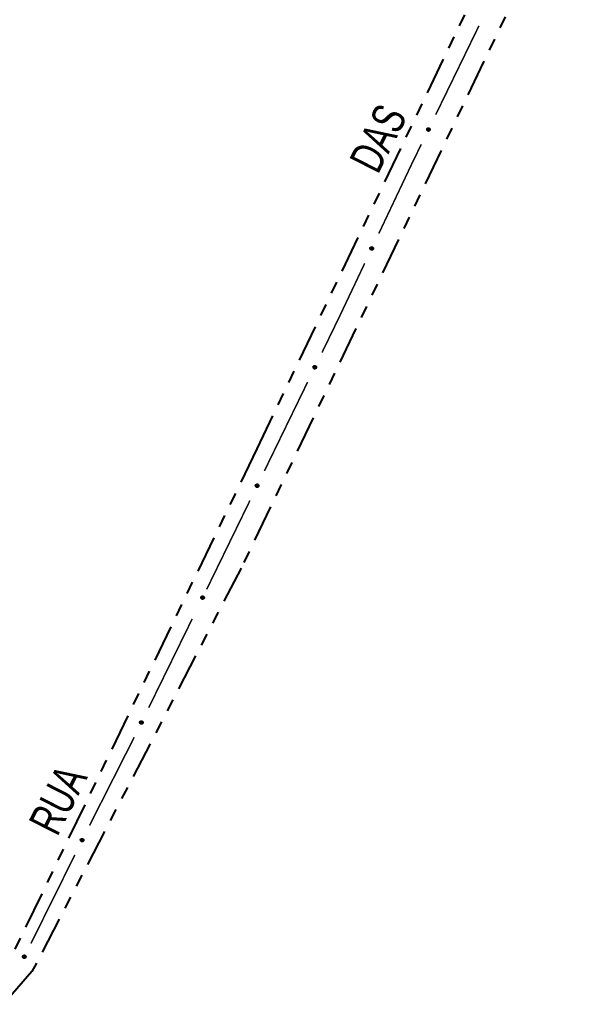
# Model space of a CAD drawing. Extents: x 203665 to 205970, y 4870865 to 4873745.
# Drawn here: x 204507.3 to 204574, y 4872202.1 to 4872321.7 of the extents above; entities that cross this region are included whole.
import ezdxf

# ---------------------------------------------------------------- set-up
doc = ezdxf.new("R2010")
doc.units = 0
doc.header["$LTSCALE"] = 1.5
doc.header["$MEASUREMENT"] = 0
doc.linetypes.add('TRACO_25', pattern=[8, 3, -1, 1, -1, 1, -1])
for name, color, linetype in [('SV-EIXO-RUA-N-PAV', 6, 'CONTINUOUS'), ('SV-RUA-NAO-PAV', 7, 'CONTINUOUS'), ('SV-TXT-RUA-N-PAV', 7, 'CONTINUOUS')]:
    doc.layers.add(name, color=color, linetype=linetype)
doc.styles.add('ARIAL', font='ARIAL.SHX')

msp = doc.modelspace()

# ---------------------------------------------------------------- linework, layer by layer
at = {"layer": 'SV-EIXO-RUA-N-PAV', "const_width": 0.18}
for points in [[(204557.760146, 4872310.181308), (204563.004003, 4872320.974915)], [(204554.734951, 4872303.954449), (204556.012193, 4872306.583439)], [(204550.854608, 4872295.748478), (204554.701962, 4872303.884685)], [(204554.701962, 4872303.884685), (204554.734951, 4872303.954449)], [(204546.055891, 4872285.600372), (204549.144673, 4872292.132386)], [(204543.968322, 4872281.306428), (204545.717252, 4872284.903822)], [(204545.717252, 4872284.903822), (204546.055891, 4872285.600372)], [(204537.305692, 4872267.601994), (204542.219391, 4872277.709035)], [(204536.97229, 4872266.917004), (204537.305692, 4872267.601994)], [(204529.970056, 4872252.530597), (204535.221731, 4872263.320402)], [(204522.936495, 4872238.159482), (204528.213433, 4872248.936955)], [(204515.759313, 4872223.859861), (204520.72829, 4872233.67359)], [(204520.72829, 4872233.67359), (204521.08581, 4872234.379692)], [(204521.08581, 4872234.379692), (204521.177516, 4872234.566991)], [(204508.651195, 4872209.525507), (204513.977522, 4872220.278657)]]:
    msp.add_lwpolyline(points, dxfattribs=at)
at = {"layer": 'SV-EIXO-RUA-N-PAV'}
for points in [[(204556.724369, 4872308.301241), (204556.707721, 4872308.347229), (204556.702818, 4872308.390158), (204556.709033, 4872308.42714), (204556.723047, 4872308.458387), (204556.740984, 4872308.48874), (204556.76582, 4872308.515353), (204556.799928, 4872308.538783), (204556.845943, 4872308.555807), (204556.890249, 4872308.55794), (204556.926832, 4872308.553786), (204556.960257, 4872308.54105), (204556.989451, 4872308.52313), (204557.016241, 4872308.496418), (204557.039649, 4872308.461621), (204557.055647, 4872308.414937), (204557.060165, 4872308.372818), (204557.053214, 4872308.337205), (204557.040197, 4872308.303683), (204557.021513, 4872308.272915), (204556.996983, 4872308.246932), (204556.961905, 4872308.223428), (204556.915619, 4872308.208248), (204556.873662, 4872308.203262), (204556.837961, 4872308.209711), (204556.805247, 4872308.22327), (204556.774584, 4872308.24089), (204556.746794, 4872308.264742), (204556.724369, 4872308.301241)], [(204549.838704, 4872293.857599), (204549.821573, 4872293.903409), (204549.816217, 4872293.946284), (204549.822043, 4872293.983329), (204549.835726, 4872294.014722), (204549.853342, 4872294.045263), (204549.877897, 4872294.072136), (204549.911756, 4872294.095925), (204549.957589, 4872294.113432), (204550.00187, 4872294.116032), (204550.038495, 4872294.112264), (204550.072051, 4872294.09988), (204550.101433, 4872294.08227), (204550.128504, 4872294.055841), (204550.152276, 4872294.021293), (204550.168765, 4872293.97478), (204550.173728, 4872293.932711), (204550.167152, 4872293.897027), (204550.154489, 4872293.86337), (204550.136131, 4872293.832406), (204550.111876, 4872293.806166), (204550.077048, 4872293.782293), (204550.030924, 4872293.766627), (204549.989022, 4872293.761199), (204549.953255, 4872293.767271), (204549.9204, 4872293.780484), (204549.889553, 4872293.797781), (204549.861513, 4872293.821339), (204549.838704, 4872293.857599)], [(204542.932034, 4872279.426643), (204542.915399, 4872279.472636), (204542.910507, 4872279.515566), (204542.916733, 4872279.552546), (204542.930755, 4872279.58379), (204542.9487, 4872279.614138), (204542.973544, 4872279.640744), (204543.007658, 4872279.664165), (204543.053678, 4872279.681176), (204543.097985, 4872279.683297), (204543.134566, 4872279.679133), (204543.167987, 4872279.666388), (204543.197177, 4872279.648461), (204543.22396, 4872279.621741), (204543.247358, 4872279.586938), (204543.263343, 4872279.540249), (204543.26785, 4872279.498129), (204543.260889, 4872279.462518), (204543.247863, 4872279.429), (204543.229171, 4872279.398236), (204543.204634, 4872279.37226), (204543.16955, 4872279.348765), (204543.123259, 4872279.333599), (204543.0813, 4872279.328623), (204543.045601, 4872279.335082), (204543.012891, 4872279.34865), (204542.982233, 4872279.366279), (204542.954449, 4872279.390139), (204542.932034, 4872279.426643)], [(204535.935151, 4872265.037688), (204535.918537, 4872265.083688), (204535.913665, 4872265.126621), (204535.919907, 4872265.163598), (204535.933943, 4872265.194835), (204535.951902, 4872265.225175), (204535.976758, 4872265.25177), (204536.010883, 4872265.275176), (204536.05691, 4872265.292166), (204536.101218, 4872265.294267), (204536.137797, 4872265.290087), (204536.171213, 4872265.277326), (204536.200394, 4872265.259386), (204536.227165, 4872265.232654), (204536.250547, 4872265.19784), (204536.266511, 4872265.151144), (204536.271, 4872265.109022), (204536.264023, 4872265.073414), (204536.250981, 4872265.039902), (204536.232275, 4872265.009147), (204536.207726, 4872264.983182), (204536.172631, 4872264.959703), (204536.126334, 4872264.944557), (204536.084373, 4872264.939601), (204536.048677, 4872264.946076), (204536.015973, 4872264.959658), (204535.985323, 4872264.977301), (204535.95755, 4872265.001173), (204535.935151, 4872265.037688)], [(204529.318451, 4872251.443377), (204529.301837, 4872251.489377), (204529.296964, 4872251.532309), (204529.303206, 4872251.569286), (204529.317243, 4872251.600524), (204529.335202, 4872251.630864), (204529.360057, 4872251.657458), (204529.394182, 4872251.680864), (204529.44021, 4872251.697854), (204529.484518, 4872251.699955), (204529.521097, 4872251.695775), (204529.554512, 4872251.683014), (204529.583694, 4872251.665074), (204529.610465, 4872251.638342), (204529.633847, 4872251.603528), (204529.649811, 4872251.556832), (204529.654299, 4872251.51471), (204529.647322, 4872251.479103), (204529.634281, 4872251.44559), (204529.615575, 4872251.414835), (204529.591026, 4872251.38887), (204529.555931, 4872251.365391), (204529.509634, 4872251.350245), (204529.467673, 4872251.345289), (204529.431977, 4872251.351764), (204529.399273, 4872251.365347), (204529.368623, 4872251.38299), (204529.340849, 4872251.406862), (204529.318451, 4872251.443377)], [(204521.894957, 4872236.282601), (204521.878451, 4872236.32864), (204521.873679, 4872236.371583), (204521.880008, 4872236.408546), (204521.894117, 4872236.43975), (204521.912148, 4872236.470048), (204521.937065, 4872236.496584), (204521.971245, 4872236.51991), (204522.017312, 4872236.536793), (204522.061625, 4872236.53879), (204522.098194, 4872236.534524), (204522.13158, 4872236.521685), (204522.160719, 4872236.503676), (204522.187427, 4872236.476882), (204522.210728, 4872236.442013), (204522.226582, 4872236.39528), (204522.230972, 4872236.353147), (204522.223912, 4872236.317556), (204522.210792, 4872236.284075), (204522.192014, 4872236.253363), (204522.167404, 4872236.227456), (204522.132254, 4872236.204059), (204522.085921, 4872236.189022), (204522.043949, 4872236.184164), (204522.008268, 4872236.190723), (204521.975596, 4872236.204382), (204521.944988, 4872236.222096), (204521.91727, 4872236.246034), (204521.894957, 4872236.282601)], [(204514.702826, 4872221.990958), (204514.686531, 4872222.037072), (204514.681956, 4872222.080037), (204514.688454, 4872222.11697), (204514.702707, 4872222.148109), (204514.720876, 4872222.178324), (204514.745915, 4872222.204746), (204514.780201, 4872222.227915), (204514.826345, 4872222.244585), (204514.870667, 4872222.246379), (204514.907216, 4872222.241946), (204514.940542, 4872222.228954), (204514.969599, 4872222.210811), (204514.996184, 4872222.183895), (204515.019324, 4872222.14892), (204515.034964, 4872222.102114), (204515.039161, 4872222.059962), (204515.031937, 4872222.024403), (204515.018664, 4872221.990982), (204514.999745, 4872221.960358), (204514.975016, 4872221.934564), (204514.93976, 4872221.911328), (204514.893359, 4872221.896504), (204514.851364, 4872221.891838), (204514.815714, 4872221.898561), (204514.783105, 4872221.912369), (204514.752578, 4872221.930224), (204514.724971, 4872221.954289), (204514.702826, 4872221.990958)], [(204507.691384, 4872207.835783), (204507.675089, 4872207.881897), (204507.670514, 4872207.924862), (204507.677013, 4872207.961795), (204507.691265, 4872207.992934), (204507.709434, 4872208.023149), (204507.734473, 4872208.049571), (204507.768759, 4872208.07274), (204507.814903, 4872208.08941), (204507.859225, 4872208.091204), (204507.895775, 4872208.08677), (204507.929101, 4872208.073778), (204507.958157, 4872208.055636), (204507.984742, 4872208.02872), (204508.007882, 4872207.993744), (204508.023523, 4872207.946939), (204508.027719, 4872207.904787), (204508.020495, 4872207.869228), (204508.007222, 4872207.835807), (204507.988303, 4872207.805183), (204507.963575, 4872207.779388), (204507.928318, 4872207.756153), (204507.881917, 4872207.741329), (204507.839923, 4872207.736663), (204507.804272, 4872207.743386), (204507.771663, 4872207.757194), (204507.741136, 4872207.775049), (204507.713529, 4872207.799113), (204507.691384, 4872207.835783)]]:
    msp.add_lwpolyline(points, close=True, dxfattribs=at)
for points in [[(204556.702818, 4872308.390158), (204556.740984, 4872308.48874)], [(204556.70482, 4872308.371689), (204556.750421, 4872308.493653)], [(204556.707721, 4872308.347229), (204556.76582, 4872308.515353)], [(204556.716319, 4872308.32666), (204556.780021, 4872308.520232)], [(204556.724369, 4872308.301241), (204556.799928, 4872308.538783)], [(204556.737566, 4872308.282962), (204556.823088, 4872308.543303)], [(204556.746794, 4872308.264742), (204556.845943, 4872308.555807)], [(204556.762883, 4872308.257009), (204556.865697, 4872308.552943)], [(204556.774584, 4872308.24089), (204556.890249, 4872308.55794)], [(204556.790585, 4872308.235965), (204556.904763, 4872308.552168)], [(204556.805247, 4872308.22327), (204556.926832, 4872308.553786)], [(204556.823127, 4872308.218638), (204556.945126, 4872308.544694)], [(204556.837961, 4872308.209711), (204556.960257, 4872308.54105)], [(204556.85802, 4872308.209272), (204556.973986, 4872308.529156)], [(204556.873662, 4872308.203262), (204556.989451, 4872308.52313)], [(204556.89649, 4872308.207269), (204557.001723, 4872308.505062)], [(204556.915619, 4872308.208248), (204557.016241, 4872308.496418)], [(204556.939064, 4872308.21996), (204557.027075, 4872308.476058)], [(204556.961905, 4872308.223428), (204557.039649, 4872308.461621)], [(204556.979711, 4872308.241173), (204557.044675, 4872308.431098)], [(204556.996983, 4872308.246932), (204557.055647, 4872308.414937)], [(204557.010573, 4872308.264105), (204557.055542, 4872308.387893)], [(204557.021513, 4872308.272915), (204557.060165, 4872308.372818)], [(204549.816217, 4872293.946284), (204549.853342, 4872294.045263)], [(204549.818414, 4872293.927837), (204549.862727, 4872294.050275)], [(204549.821573, 4872293.903409), (204549.877897, 4872294.072136)], [(204549.830387, 4872293.882931), (204549.892046, 4872294.077164)], [(204549.838704, 4872293.857599), (204549.911756, 4872294.095925)], [(204549.852094, 4872293.83946), (204549.934866, 4872294.100688)], [(204549.861513, 4872293.821339), (204549.957589, 4872294.113432)], [(204549.877683, 4872293.813775), (204549.977372, 4872294.110776)], [(204549.889553, 4872293.797781), (204550.00187, 4872294.116032)], [(204549.905605, 4872293.793025), (204550.016444, 4872294.110413)], [(204549.9204, 4872293.780484), (204550.038495, 4872294.112264)], [(204549.938328, 4872293.776042), (204550.056884, 4872294.103365)], [(204549.953255, 4872293.767271), (204550.072051, 4872294.09988)], [(204549.973317, 4872293.767044), (204550.085906, 4872294.088132)], [(204549.989022, 4872293.761199), (204550.101433, 4872294.08227)], [(204550.011806, 4872293.765447), (204550.113895, 4872294.064331)], [(204550.030924, 4872293.766627), (204550.128504, 4872294.055841)], [(204550.054244, 4872293.778585), (204550.139551, 4872294.035596)], [(204550.077048, 4872293.782293), (204550.152276, 4872294.021293)], [(204550.094665, 4872293.800225), (204550.157624, 4872293.990825)], [(204550.111876, 4872293.806166), (204550.168765, 4872293.97478)], [(204550.125284, 4872293.823481), (204550.168946, 4872293.947736)], [(204550.136131, 4872293.832406), (204550.173728, 4872293.932711)], [(204542.910507, 4872279.515566), (204542.9487, 4872279.614138)], [(204542.912505, 4872279.497096), (204542.958139, 4872279.619048)], [(204542.915399, 4872279.472636), (204542.973544, 4872279.640744)], [(204542.923991, 4872279.452064), (204542.987746, 4872279.645619)], [(204542.932034, 4872279.426643), (204543.007658, 4872279.664165)], [(204542.945227, 4872279.408361), (204543.030819, 4872279.668679)], [(204542.954449, 4872279.390139), (204543.053678, 4872279.681176)], [(204542.970537, 4872279.382401), (204543.073431, 4872279.678307)], [(204542.982233, 4872279.366279), (204543.097985, 4872279.683297)], [(204542.998233, 4872279.36135), (204543.112497, 4872279.677521)], [(204543.012891, 4872279.34865), (204543.134566, 4872279.679133)], [(204543.03077, 4872279.344014), (204543.152858, 4872279.670037)], [(204543.045601, 4872279.335082), (204543.167987, 4872279.666388)], [(204543.06566, 4872279.334638), (204543.181714, 4872279.654491)], [(204543.0813, 4872279.328623), (204543.197177, 4872279.648461)], [(204543.104129, 4872279.332625), (204543.209444, 4872279.630389)], [(204543.123259, 4872279.333599), (204543.22396, 4872279.621741)], [(204543.146707, 4872279.345304), (204543.234788, 4872279.601378)], [(204543.16955, 4872279.348765), (204543.247358, 4872279.586938)], [(204543.18736, 4872279.366506), (204543.252376, 4872279.556413)], [(204543.204634, 4872279.37226), (204543.263343, 4872279.540249)], [(204543.218228, 4872279.389429), (204543.263231, 4872279.513205)], [(204543.229171, 4872279.398236), (204543.26785, 4872279.498129)], [(204535.913665, 4872265.126621), (204535.951902, 4872265.225175)], [(204535.915654, 4872265.10815), (204535.961343, 4872265.230081)], [(204535.918537, 4872265.083688), (204535.976758, 4872265.25177)], [(204535.92712, 4872265.063113), (204535.990962, 4872265.256639)], [(204535.935151, 4872265.037688), (204536.010883, 4872265.275176)], [(204535.948335, 4872265.0194), (204536.034045, 4872265.279679)], [(204535.95755, 4872265.001173), (204536.05691, 4872265.292166)], [(204535.973634, 4872264.993428), (204536.076662, 4872265.289288)], [(204535.985323, 4872264.977301), (204536.101218, 4872265.294267)], [(204536.00132, 4872264.972365), (204536.115727, 4872265.288484)], [(204536.015973, 4872264.959658), (204536.137797, 4872265.290087)], [(204536.03385, 4872264.955014), (204536.156085, 4872265.280982)], [(204536.048677, 4872264.946076), (204536.171213, 4872265.277326)], [(204536.068735, 4872264.945622), (204536.184934, 4872265.265423)], [(204536.084373, 4872264.939601), (204536.200394, 4872265.259386)], [(204536.107204, 4872264.943592), (204536.212653, 4872265.241308)], [(204536.126334, 4872264.944557), (204536.227165, 4872265.232654)], [(204536.149788, 4872264.956252), (204536.237984, 4872265.212285)], [(204536.172631, 4872264.959703), (204536.250547, 4872265.19784)], [(204536.190449, 4872264.977435), (204536.255552, 4872265.167313)], [(204536.207726, 4872264.983182), (204536.266511, 4872265.151144)], [(204536.221328, 4872265.000345), (204536.266388, 4872265.1241)], [(204536.232275, 4872265.009147), (204536.271, 4872265.109022)], [(204529.296964, 4872251.532309), (204529.335202, 4872251.630864)], [(204529.298954, 4872251.513839), (204529.344642, 4872251.63577)], [(204529.301837, 4872251.489377), (204529.360057, 4872251.657458)], [(204529.310419, 4872251.468801), (204529.374262, 4872251.662327)], [(204529.318451, 4872251.443377), (204529.394182, 4872251.680864)], [(204529.331635, 4872251.425088), (204529.417345, 4872251.685367)], [(204529.340849, 4872251.406862), (204529.44021, 4872251.697854)], [(204529.356933, 4872251.399117), (204529.459961, 4872251.694976)], [(204529.368623, 4872251.38299), (204529.484518, 4872251.699955)], [(204529.38462, 4872251.378053), (204529.499027, 4872251.694173)], [(204529.399273, 4872251.365347), (204529.521097, 4872251.695775)], [(204529.41715, 4872251.360703), (204529.539385, 4872251.68667)], [(204529.431977, 4872251.351764), (204529.554512, 4872251.683014)], [(204529.452035, 4872251.351311), (204529.568233, 4872251.671111)], [(204529.467673, 4872251.345289), (204529.583694, 4872251.665074)], [(204529.490504, 4872251.34928), (204529.595953, 4872251.646996)], [(204529.509634, 4872251.350245), (204529.610465, 4872251.638342)], [(204529.533087, 4872251.36194), (204529.621284, 4872251.617974)], [(204529.555931, 4872251.365391), (204529.633847, 4872251.603528)], [(204529.573749, 4872251.383124), (204529.638851, 4872251.573002)], [(204529.591026, 4872251.38887), (204529.649811, 4872251.556832)], [(204529.604628, 4872251.406033), (204529.649687, 4872251.529788)], [(204529.615575, 4872251.414835), (204529.654299, 4872251.51471)], [(204521.873679, 4872236.371583), (204521.912148, 4872236.470048)], [(204521.875625, 4872236.353108), (204521.9216, 4872236.474932)], [(204521.878451, 4872236.32864), (204521.937065, 4872236.496584)], [(204521.886985, 4872236.308044), (204521.951281, 4872236.50142)], [(204521.894957, 4872236.282601), (204521.971245, 4872236.51991)], [(204521.908099, 4872236.264282), (204521.994418, 4872236.524359)], [(204521.91727, 4872236.246034), (204522.017312, 4872236.536793)], [(204521.933336, 4872236.238251), (204522.037057, 4872236.533868)], [(204521.944988, 4872236.222096), (204522.061625, 4872236.53879)], [(204521.960973, 4872236.217122), (204522.07612, 4872236.532973)], [(204521.975596, 4872236.204382), (204522.098194, 4872236.534524)], [(204521.993462, 4872236.199696), (204522.11646, 4872236.525376)], [(204522.008268, 4872236.190723), (204522.13158, 4872236.521685)], [(204522.028326, 4872236.190222), (204522.145273, 4872236.509749)], [(204522.043949, 4872236.184164), (204522.160719, 4872236.503676)], [(204522.066789, 4872236.188102), (204522.172936, 4872236.48557)], [(204522.085921, 4872236.189022), (204522.187427, 4872236.476882)], [(204522.109402, 4872236.200662), (204522.198198, 4872236.456488)], [(204522.132254, 4872236.204059), (204522.210728, 4872236.442013)], [(204522.150114, 4872236.22175), (204522.215661, 4872236.411475)], [(204522.167404, 4872236.227456), (204522.226582, 4872236.39528)], [(204522.181046, 4872236.244587), (204522.226395, 4872236.368236)], [(204522.192014, 4872236.253363), (204522.230972, 4872236.353147)], [(204514.681956, 4872222.080037), (204514.720876, 4872222.178324)], [(204514.683817, 4872222.061553), (204514.73035, 4872222.183164)], [(204514.686531, 4872222.037072), (204514.745915, 4872222.204746)], [(204514.694971, 4872222.016437), (204514.760153, 4872222.209516)], [(204514.702826, 4872221.990958), (204514.780201, 4872222.227915)], [(204514.715883, 4872221.972578), (204514.803395, 4872222.232257)], [(204514.724971, 4872221.954289), (204514.826345, 4872222.244585)], [(204514.741001, 4872221.946432), (204514.846076, 4872222.24157)], [(204514.752578, 4872221.930224), (204514.870667, 4872222.246379)], [(204514.768541, 4872221.925177), (204514.885136, 4872222.240496)], [(204514.783105, 4872221.912369), (204514.907216, 4872222.241946)], [(204514.800949, 4872221.907602), (204514.92544, 4872222.232714)], [(204514.815714, 4872221.898561), (204514.940542, 4872222.228954)], [(204514.835769, 4872221.897968), (204514.954181, 4872222.216956)], [(204514.851364, 4872221.891838), (204514.969599, 4872222.210811)], [(204514.874222, 4872221.895671), (204514.981732, 4872222.192649)], [(204514.893359, 4872221.896504), (204514.996184, 4872222.183895)], [(204514.916893, 4872221.908036), (204515.006861, 4872222.163452)], [(204514.93976, 4872221.911328), (204515.019324, 4872222.14892)], [(204514.9577, 4872221.928937), (204515.024117, 4872222.118359)], [(204514.975016, 4872221.934564), (204515.034964, 4872222.102114)], [(204514.988737, 4872221.951632), (204515.034653, 4872222.075072)], [(204514.999745, 4872221.960358), (204515.039161, 4872222.059962)], [(204507.670514, 4872207.924862), (204507.709434, 4872208.023149)], [(204507.672375, 4872207.906378), (204507.718908, 4872208.027989)], [(204507.675089, 4872207.881897), (204507.734473, 4872208.049571)], [(204507.683529, 4872207.861262), (204507.748711, 4872208.054341)], [(204507.691384, 4872207.835783), (204507.768759, 4872208.07274)], [(204507.704441, 4872207.817403), (204507.791953, 4872208.077082)], [(204507.713529, 4872207.799113), (204507.814903, 4872208.08941)], [(204507.729559, 4872207.791257), (204507.834635, 4872208.086395)], [(204507.741136, 4872207.775049), (204507.859225, 4872208.091204)], [(204507.757099, 4872207.770002), (204507.873694, 4872208.085321)], [(204507.771663, 4872207.757194), (204507.895775, 4872208.08677)], [(204507.789507, 4872207.752426), (204507.913999, 4872208.077539)], [(204507.804272, 4872207.743386), (204507.929101, 4872208.073778)], [(204507.824327, 4872207.742793), (204507.942739, 4872208.06178)], [(204507.839923, 4872207.736663), (204507.958157, 4872208.055636)], [(204507.862781, 4872207.740496), (204507.970291, 4872208.037474)], [(204507.881917, 4872207.741329), (204507.984742, 4872208.02872)], [(204507.905451, 4872207.752861), (204507.99542, 4872208.008277)], [(204507.928318, 4872207.756153), (204508.007882, 4872207.993744)], [(204507.946258, 4872207.773762), (204508.012675, 4872207.963184)], [(204507.963575, 4872207.779388), (204508.023523, 4872207.946939)], [(204507.977296, 4872207.796457), (204508.023211, 4872207.919897)], [(204507.988303, 4872207.805183), (204508.027719, 4872207.904787)]]:
    msp.add_lwpolyline(points, dxfattribs=at)
at = {"layer": 'SV-RUA-NAO-PAV', "linetype": 'TRACO_25'}
msp.add_polyline3d([(204440.714437, 4872216.727119, 7.90329), (204442.654052, 4872222.036536, 7.893286), (204471.72067, 4872280.989714, 7.803244), (204500.816557, 4872346.272305, 8.03335), (204504.306267, 4872352.351578, 8.023346), (204508.306458, 4872354.801162, 8.023346), (204513.467129, 4872354.310962, 7.913295), (204557.185009, 4872347.469638, 7.913295), (204567.284508, 4872345.889187, 7.453083), (204569.535083, 4872343.239325, 7.593147), (204569.005561, 4872338.569781, 7.453083), (204536.059644, 4872269.597713, 7.273), (204505.9033, 4872207.164909, 7.443078), (204504.193321, 4872205.235169, 7.443078), (204500.992945, 4872205.195324, 7.443078), (204445.485773, 4872210.097505, 7.853267), (204441.164995, 4872212.377499, 7.843263)], close=True, dxfattribs=at)
msp.add_polyline3d([(204573.96618, 4872338.319569, 7.423069), (204534.141098, 4872255.099143, 7.283004), (204508.773764, 4872206.11487, 7.323023), (204505.903808, 4872202.785314, 7.323023), (204501.743389, 4872202.135571, 7.323023), (204440.185403, 4872207.857963, 7.773231), (204436.554703, 4872210.167922, 7.863272), (204435.784065, 4872214.877523, 7.933304), (204447.062783, 4872237.4949, 7.833258), (204477.478869, 4872302.417462, 8.093378), (204496.686135, 4872345.672556, 8.133396)], dxfattribs=at)

# ---------------------------------------------------------------- texts
at = {"layer": 'SV-TXT-RUA-N-PAV', "style": 'ARIAL', "width": 0.7}
for s, p in [('DAS', (204550.733234, 4872302.830269)), ('RUA', (204511.831119, 4872222.401318))]:
    msp.add_text(s, height=4, rotation=63, dxfattribs=at).set_placement(p)

doc.saveas('drawing.dxf')
